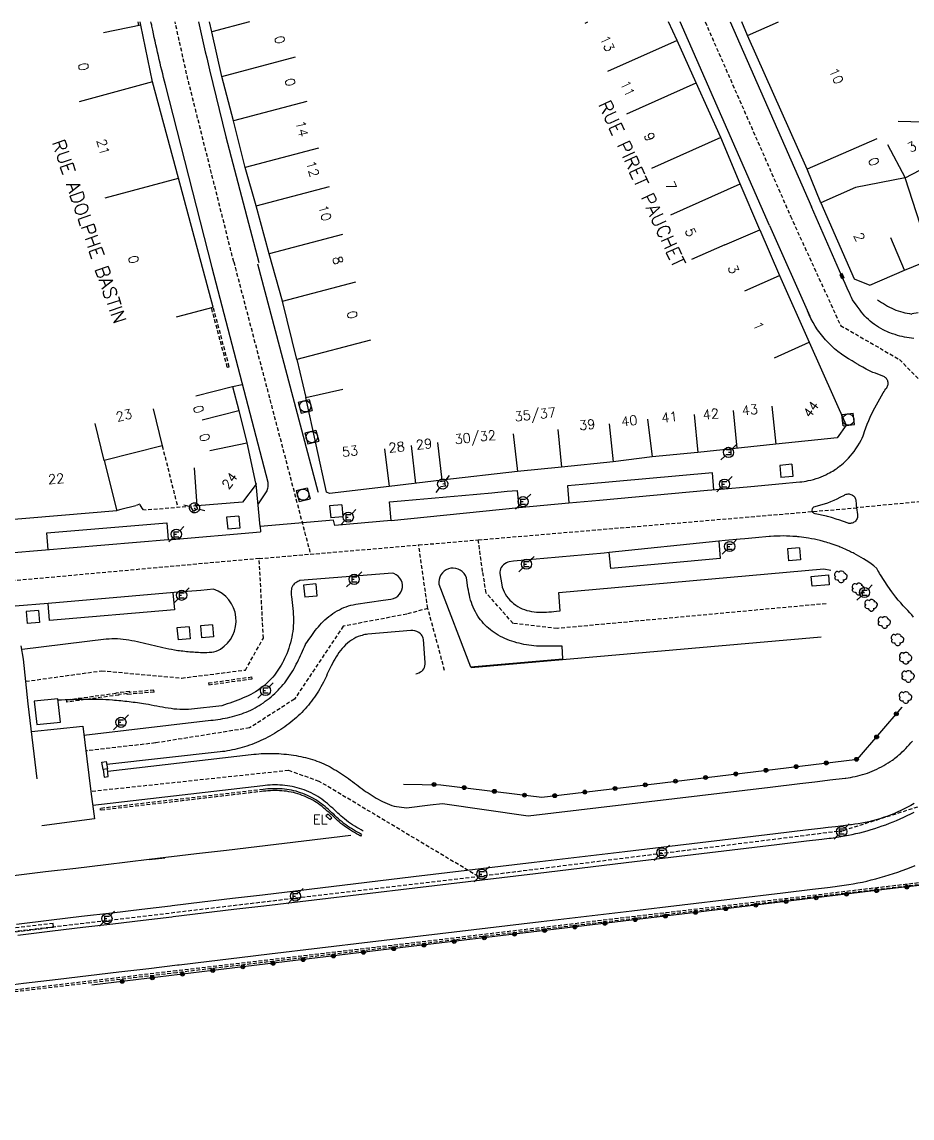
# Model space of a CAD drawing. Header units: millimetres. Extents: x 185000 to 186001, y 128000 to 129000.
# Drawn here: x 185142 to 185259.2, y 128855.8 to 129000 of the extents above; entities that cross this region are included whole.
import ezdxf
from ezdxf.enums import TextEntityAlignment as Align

# ---------------------------------------------------------------- set-up
doc = ezdxf.new("R2010")
doc.units = ezdxf.units.MM
doc.linetypes.add('DASHED', pattern=[0.75, 0.5, -0.25])
doc.layers.get('0').update_dxf_attribs({"linetype": 'CONTINUOUS'})
for name, color, linetype in [('W0001', 6, 'DASHED'), ('W0008', 7, 'CONTINUOUS'), ('W0100', 7, 'CONTINUOUS'), ('W0112', 1, 'DASHED'), ('W0300', 7, 'CONTINUOUS'), ('W0310', 3, 'CONTINUOUS'), ('W0322', 7, 'CONTINUOUS'), ('W0334', 7, 'CONTINUOUS'), ('W0400', 7, 'CONTINUOUS'), ('W0420', 7, 'CONTINUOUS'), ('W0471', 7, 'CONTINUOUS'), ('W0984', 7, 'CONTINUOUS'), ('W0989', 7, 'CONTINUOUS'), ('W0991', 7, 'CONTINUOUS'), ('W1102', 7, 'CONTINUOUS')]:
    doc.layers.add(name, color=color, linetype=linetype)
doc.styles.get("Standard").update_dxf_attribs({"font": 'romans.shx', "width": 0.85})

# ---------------------------------------------------------------- blocks, each defined once
blk = doc.blocks.new('t322o')
at = {"color": 0, "linetype": 'Continuous'}
for radius in [0.25, 0.15]:
    blk.add_circle((0, 0), radius, dxfattribs=at)
blk = doc.blocks.new('T300')
for p, q in [((-0.8, 0.51), (-0.86, 0.34)), ((-0.86, 0.34), (-0.86, 0.17)), ((-0.86, 0.17), (-0.74, 0.06)), ((-0.69, 0.63), (-0.8, 0.51)), ((-0.8, -0.06), (-0.74, 0.06)), ((-0.74, 0.06), (-0.69, 0.11)), ((-0.57, 0.69), (-0.69, 0.63)), ((-0.46, 0.69), (-0.57, 0.69)), ((-0.29, 0.63), (-0.46, 0.69)), ((-0.29, 0.63), (-0.17, 0.74)), ((-0.23, 0.57), (-0.29, 0.63)), ((-0.17, 0.74), (-0.06, 0.8)), ((-0.06, 0.8), (0.06, 0.8)), ((0.06, 0.8), (0.23, 0.74)), ((0.23, 0.74), (0.34, 0.63)), ((0.34, 0.63), (0.4, 0.51)), ((0.46, 0.46), (0.34, 0.46)), ((0.4, 0.51), (0.4, 0.46)), ((0.57, 0.4), (0.46, 0.46)), ((0.57, 0.4), (0.69, 0.29)), ((0.69, 0.29), (0.74, 0.17)), ((0.74, 0.06), (0.69, -0.17)), ((0.74, 0.17), (0.74, 0.06)), ((-0.8, -0.17), (-0.8, -0.06)), ((-0.8, -0.23), (-0.8, -0.17)), ((-0.74, -0.34), (-0.8, -0.23)), ((-0.69, -0.4), (-0.74, -0.34)), ((-0.51, -0.46), (-0.69, -0.4)), ((-0.4, -0.46), (-0.51, -0.46)), ((-0.4, -0.46), (-0.34, -0.46)), ((-0.34, -0.46), (-0.34, -0.4)), ((-0.34, -0.51), (-0.34, -0.46)), ((-0.29, -0.63), (-0.34, -0.51)), ((-0.17, -0.74), (-0.29, -0.63)), ((-0.06, -0.8), (-0.17, -0.74)), ((0.06, -0.8), (-0.06, -0.8)), ((0.17, -0.74), (0.06, -0.8)), ((0.23, -0.69), (0.17, -0.74)), ((0.29, -0.46), (0.23, -0.46)), ((0.29, -0.63), (0.23, -0.69)), ((0.46, -0.4), (0.29, -0.46)), ((0.34, -0.51), (0.29, -0.63)), ((0.34, -0.51), (0.34, -0.46)), ((0.57, -0.34), (0.46, -0.4)), ((0.63, -0.29), (0.57, -0.34)), ((0.69, -0.17), (0.63, -0.29))]:
    blk.add_line(p, q)
blk = doc.blocks.new('T471')
for p, q in [((-0.333334, 0.333334), (-0.333334, -0.333334)), ((-0.333334, 0.333334), (0.333334, 0.333334)), ((-0.333334, 0), (0, 0)), ((0.500001, 0.500001), (1.000002, 1.000002)), ((-0.500001, -0.500001), (-1.000002, -1.000002)), ((-0.333334, -0.333334), (0.333334, -0.333334))]:
    blk.add_line(p, q)
blk.add_ellipse((0, 0), major_axis=(0.471405, 0.471405), ratio=1, start_param=5.4977871438, end_param=11.780972451)
blk = doc.blocks.new('T420')
for p, q in [((0.75, 0.75), (-0.75, 0.75)), ((-0.75, 0.75), (-0.75, -0.75)), ((0.75, 0.75), (0.75, -0.75)), ((0.75, -0.75), (-0.75, -0.75))]:
    blk.add_line(p, q)
blk.add_ellipse((0, 0), major_axis=(-0.53, 0.53), ratio=1, start_param=3.926991, end_param=10.210176)
blk = doc.blocks.new('T400')
for p, q in [((-0.15, 0.3), (0.15, 0.3)), ((-0.15, -0.25), (-0.15, 0.3)), ((-0.15, 0.15), (0.15, 0.15)), ((-0.15, 0), (0.15, 0)), ((0.15, 0.3), (0.15, -0.25)), ((-0.15, -0.15), (0.15, -0.15)), ((-0.15, -0.25), (-0.15, -0.3)), ((-0.15, -0.3), (0.15, -0.3)), ((0.15, -0.3), (0.15, -0.25))]:
    blk.add_line(p, q)

msp = doc.modelspace()

# ---------------------------------------------------------------- linework, layer by layer
at = {"layer": 'W0001', "flags": 128}
for points in [[(185169.89, 128968.44), (185169.89, 128968.44), (185163.8, 128992.71), (185162.17, 129000)], [(185231.93, 129000), (185243.16, 128974.45)]]:
    msp.add_lwpolyline(points, dxfattribs=at)
at = {"layer": 'W0001'}
for points in [[(185243.16, 128974.45), (185249.75, 128960.07)], [(185169.89, 128968.44), (185179.99, 128929.99)], [(185249.75, 128960.07), (185257.52, 128955.58), (185274.48, 128938.21)], [(185202.04, 128887.6), (185250.15, 128893.64), (185261.63, 128897.29), (185269.39, 128906.16), (185272.69, 128915.82), (185274.48, 128938.21)], [(185274.48, 128938.21), (185251.85, 128936.08)], [(185173.24, 128929.41), (185194.23, 128931.19), (185202.08, 128931.86), (185251.85, 128936.08)], [(185195.43, 128922.85), (185194.23, 128931.19)], [(185247.84, 128923.46), (185212.45, 128920.2), (185206.65, 128920.88), (185203.13, 128924.87), (185203.13, 128924.87), (185202.64, 128927.68), (185202.08, 128931.86)], [(185173.24, 128929.41), (185048.36, 128918.07)], [(185142.53, 128913.25), (185152.5, 128914.64), (185163.04, 128913.68), (185171.42, 128914.74), (185173.8, 128918.93), (185173.24, 128929.41)], [(185197.65, 128914.68), (185195.43, 128922.85), (185192.67, 128922.09), (185184.31, 128920.5), (185177.88, 128910.9), (185171.98, 128907.12), (185159.58, 128905.14), (185150.44, 128904.1)], [(185000, 128863.56), (185152.71, 128881.74), (185202.04, 128887.6), (185181.14, 128900.09), (185177.11, 128901.51), (185151.1, 128898.75)]]:
    msp.add_lwpolyline(points, dxfattribs=at)
at = {"layer": 'W0008'}
for p, q in [((185243.35, 128941.8), (185241.76, 128941.66)), ((185241.76, 128941.66), (185241.89, 128940.07)), ((185243.35, 128941.8), (185243.49, 128940.2)), ((185243.49, 128940.2), (185241.89, 128940.07)), ((185207.42, 128936.14), (185214, 128936.73)), ((185184.1, 128936.49), (185182.51, 128936.36)), ((185182.51, 128936.36), (185182.65, 128934.76)), ((185184.1, 128936.49), (185184.24, 128934.9)), ((185190.59, 128934.39), (185207.42, 128936.14)), ((185170.55, 128934.98), (185168.96, 128934.85)), ((185168.96, 128934.85), (185169.1, 128933.25)), ((185170.55, 128934.98), (185170.69, 128933.39)), ((185183.03, 128934.44), (185173.36, 128933.62)), ((185184.24, 128934.9), (185182.65, 128934.76)), ((185183.19, 128933.75), (185183.03, 128934.44)), ((185170.69, 128933.39), (185169.1, 128933.25)), ((185173.36, 128933.62), (185173.42, 128932.92)), ((185233.71, 128931.69), (185219.32, 128930.18)), ((185219.51, 128928.09), (185219.32, 128930.18)), ((185244.36, 128930.83), (185242.77, 128930.7)), ((185242.77, 128930.7), (185242.91, 128929.1)), ((185244.36, 128930.83), (185244.5, 128929.24)), ((185244.5, 128929.24), (185242.91, 128929.1)), ((185245.89, 128927.06), (185248.17, 128927.27)), ((185246.01, 128925.79), (185245.89, 128927.06)), ((185248.17, 128927.27), (185248.27, 128925.93)), ((185180.68, 128926.06), (185179.09, 128925.92)), ((185179.09, 128925.92), (185179.23, 128924.33)), ((185180.68, 128926.06), (185180.82, 128924.46)), ((185248.27, 128925.93), (185246.01, 128925.79)), ((185180.82, 128924.46), (185179.23, 128924.33)), ((185144.18, 128922.58), (185142.59, 128922.45)), ((185142.59, 128922.45), (185142.73, 128920.85)), ((185144.18, 128922.58), (185144.32, 128920.99)), ((185144.32, 128920.99), (185142.73, 128920.85)), ((185164.02, 128920.42), (185162.42, 128920.29)), ((185162.42, 128920.29), (185162.56, 128918.69)), ((185164.02, 128920.42), (185164.15, 128918.83)), ((185167.11, 128920.69), (185165.51, 128920.55)), ((185165.51, 128920.55), (185165.65, 128918.96)), ((185167.11, 128920.69), (185167.24, 128919.09)), ((185164.15, 128918.83), (185162.56, 128918.69)), ((185167.24, 128919.09), (185165.65, 128918.96)), ((185247.22, 128919.06), (185213.17, 128916.06)), ((185213.17, 128916.06), (185201.14, 128915.01)), ((185152.54, 128902.63), (185153.11, 128902.71)), ((185152.71, 128901.64), (185152.54, 128902.63)), ((185153.11, 128902.71), (185153.28, 128901.75)), ((185153.28, 128901.75), (185152.71, 128901.64)), ((185152.71, 128901.64), (185152.83, 128900.65)), ((185152.83, 128900.65), (185153.39, 128900.72)), ((185153.39, 128900.72), (185153.28, 128901.75))]:
    msp.add_line(p, q, dxfattribs=at)
at = {"layer": 'W0008', "flags": 128}
for points in [[(185167.05, 128967.68), (185160.9, 128991.71, -0.009), (185159.13, 128999.42, 0.000049), (185159, 129000, -0.0017)], [(185165.25, 129000, 0.002913), (185166.71, 128993.71), (185168.84, 128984.89), (185173.19, 128968.35)]]:
    msp.add_lwpolyline(points, format="xyb", dxfattribs=at)
for points in [[(185240.4, 128973.22), (185228.63, 129000)], [(185235.23, 129000), (185245.92, 128975.67)]]:
    msp.add_lwpolyline(points, dxfattribs=at)
at = {"layer": 'W0008'}
for points in [[(185250.36, 128965.58), (185249.94, 128966.55), (185245.92, 128975.67)], [(185240.4, 128973.22), (185245.7, 128961.28)], [(185181.07, 128938.11), (185180.99, 128938.19), (185173.08, 128968.14)], [(185251.34, 128963.43), (185251.19, 128963.73), (185251.05, 128964.03), (185250.91, 128964.34), (185250.77, 128964.65), (185250.63, 128964.96), (185250.5, 128965.27), (185250.36, 128965.58)], [(185259.39, 128958.35), (185259.08, 128958.38), (185258.77, 128958.42), (185258.47, 128958.47), (185258.16, 128958.53), (185257.86, 128958.6), (185257.55, 128958.67), (185257.25, 128958.76), (185256.93, 128958.86), (185256.6, 128958.97), (185256.12, 128959.15), (185255.34, 128959.51), (185254.76, 128959.85), (185254.47, 128960.02), (185254.2, 128960.21), (185253.92, 128960.41), (185253.66, 128960.62), (185253.41, 128960.84), (185253.17, 128961.06), (185252.94, 128961.3), (185252.71, 128961.54), (185252.5, 128961.8), (185252.31, 128962.06), (185251.94, 128962.6), (185251.94, 128962.6), (185251.34, 128963.43), (185251.34, 128963.43), (185251.34, 128963.43), (185251.34, 128963.43)], [(185254.61, 128963.44), (185254.87, 128963.27), (185255.13, 128963.1), (185255.4, 128962.94), (185255.66, 128962.78), (185255.93, 128962.62), (185256.2, 128962.47), (185256.48, 128962.34), (185256.76, 128962.21), (185257.04, 128962.09), (185257.33, 128961.99), (185257.63, 128961.9), (185257.93, 128961.82), (185258.23, 128961.75), (185258.53, 128961.68), (185258.84, 128961.62), (185259.15, 128961.55)], [(185233.09, 128938.46), (185232.89, 128940.7), (185215.83, 128939.15), (185213.8, 128938.97), (185214, 128936.73)], [(185173.36, 128933.62), (185172.86, 128939.2)], [(185190.59, 128934.39), (185190.37, 128936.85), (185191.93, 128936.99), (185193.92, 128937.17), (185195.91, 128937.35), (185197.9, 128937.53), (185199.89, 128937.71), (185201.89, 128937.89), (185203.88, 128938.07), (185205.87, 128938.25), (185207.19, 128938.37), (185207.42, 128936.14)], [(185145.48, 128930.53), (185145.28, 128932.78), (185161.09, 128934.12), (185161.28, 128931.88), (185173.42, 128932.92)], [(185190.59, 128934.39), (185190.59, 128934.39), (185190.59, 128934.39), (185183.19, 128933.75)], [(185161.28, 128931.88), (185140.41, 128930.1), (185135.54, 128929.65), (185115.57, 128927.82)], [(185233.71, 128931.69), (185233.91, 128929.4), (185219.51, 128928.09)], [(185259.35, 128921.69), (185259.11, 128921.99), (185258.87, 128922.28), (185258.62, 128922.56), (185258.36, 128922.83), (185258.01, 128923.19), (185257.67, 128923.56), (185257.35, 128923.93), (185257.03, 128924.32), (185256.49, 128925.03), (185255.97, 128925.76), (185255.47, 128926.51), (185254.99, 128927.27), (185254.88, 128927.45), (185254.77, 128927.64), (185254.67, 128927.83), (185254.53, 128928.09), (185254.13, 128928.44), (185253.78, 128928.69), (185253.45, 128928.92), (185253.1, 128929.15), (185252.75, 128929.37), (185252.45, 128929.55), (185252.15, 128929.73), (185251.85, 128929.89), (185251.55, 128930.06), (185251.39, 128930.14), (185251.23, 128930.22), (185251.07, 128930.3), (185250.91, 128930.38), (185250.82, 128930.42), (185250.73, 128930.47), (185250.64, 128930.51), (185250.54, 128930.55), (185250.35, 128930.64), (185250.15, 128930.72), (185249.95, 128930.81), (185249.75, 128930.89), (185249.7, 128930.91), (185249.66, 128930.93), (185249.61, 128930.95), (185249.56, 128930.97), (185249.3, 128931.07), (185249.04, 128931.16), (185248.77, 128931.26), (185248.51, 128931.35), (185248.29, 128931.42), (185248.08, 128931.49), (185247.86, 128931.55), (185247.65, 128931.61), (185247.51, 128931.65), (185247.36, 128931.69), (185247.22, 128931.73), (185247.07, 128931.76), (185246.69, 128931.85), (185246.31, 128931.94), (185245.93, 128932.01), (185245.54, 128932.09), (185245.23, 128932.14), (185244.92, 128932.18), (185244.61, 128932.22), (185244.31, 128932.26), (185244.21, 128932.27), (185244.11, 128932.28), (185244.01, 128932.29), (185243.91, 128932.29), (185243.49, 128932.32), (185243.08, 128932.35), (185242.65, 128932.36), (185242.23, 128932.37), (185241.8, 128932.36), (185241.37, 128932.35), (185240.95, 128932.33), (185240.52, 128932.3), (185240.48, 128932.3), (185240.43, 128932.3), (185240.39, 128932.29), (185240.34, 128932.29), (185238.55, 128932.12), (185237.17, 128932), (185236.56, 128931.94), (185234.57, 128931.76), (185233.71, 128931.69)], [(185219.32, 128930.18), (185218.65, 128930.12), (185216.66, 128929.94), (185214.67, 128929.76), (185212.68, 128929.58), (185210.69, 128929.4), (185208.7, 128929.22), (185206.7, 128929.04), (185206.14, 128928.99), (185205.97, 128928.92), (185205.77, 128928.82), (185205.57, 128928.71), (185205.38, 128928.57), (185205.21, 128928.4), (185205.09, 128928.23), (185205, 128928.04), (185204.94, 128927.84), (185204.91, 128927.64), (185204.92, 128927.44), (185205.16, 128925.96), (185205.23, 128925.64), (185205.33, 128925.33), (185205.46, 128925.03), (185205.62, 128924.74), (185205.8, 128924.46), (185206.01, 128924.19), (185206.23, 128923.94), (185206.47, 128923.71), (185206.73, 128923.49), (185207, 128923.29), (185207.28, 128923.1), (185207.57, 128922.94), (185207.87, 128922.8), (185208.17, 128922.68), (185208.48, 128922.59), (185208.79, 128922.51), (185209.1, 128922.45), (185209.42, 128922.4), (185209.74, 128922.37), (185210.06, 128922.35), (185210.39, 128922.35), (185210.71, 128922.35), (185211.04, 128922.37), (185211.37, 128922.38), (185211.7, 128922.41), (185212.03, 128922.44), (185212.36, 128922.47), (185212.83, 128922.52), (185212.67, 128924.95), (185247.56, 128928.06), (185248.45, 128927.87)], [(185196.9, 128926.03), (185201.05, 128915.16), (185213.21, 128916.22), (185213.1, 128917.89), (185211.03, 128917.86), (185210.71, 128917.86), (185210.38, 128917.86), (185210.05, 128917.87), (185209.73, 128917.89), (185209.4, 128917.92), (185209.07, 128917.96), (185208.74, 128918), (185208.42, 128918.05), (185208.09, 128918.11), (185207.77, 128918.18), (185207.45, 128918.25), (185207.13, 128918.33), (185206.81, 128918.43), (185206.5, 128918.53), (185206.19, 128918.64), (185205.88, 128918.76), (185205.58, 128918.89), (185205.29, 128919.03), (185205, 128919.17), (185204.71, 128919.33), (185204.43, 128919.5), (185204.16, 128919.68), (185203.91, 128919.86), (185203.67, 128920.04), (185203.43, 128920.24), (185203.2, 128920.44), (185202.98, 128920.65), (185202.77, 128920.87), (185202.57, 128921.1), (185202.38, 128921.34), (185202.2, 128921.58), (185202.03, 128921.84), (185201.85, 128922.12), (185201.69, 128922.41), (185201.54, 128922.7), (185201.41, 128923), (185201.29, 128923.31), (185201.17, 128923.63), (185201.07, 128923.94), (185200.98, 128924.26), (185200.9, 128924.59), (185200.83, 128924.91), (185200.77, 128925.24), (185200.72, 128925.56), (185200.58, 128926.57), (185200.51, 128926.88), (185200.38, 128927.18), (185200.2, 128927.45), (185199.97, 128927.68), (185199.71, 128927.87), (185199.42, 128928.02), (185199.11, 128928.11), (185198.79, 128928.15), (185198.47, 128928.13), (185198.15, 128928.05), (185197.86, 128927.92), (185197.59, 128927.74), (185197.35, 128927.52), (185197.16, 128927.26), (185197.01, 128926.97), (185196.92, 128926.66), (185196.88, 128926.34), (185196.9, 128926.02)], [(185167.25, 128925.37), (185165.56, 128925.22), (185162.04, 128924.92), (185145.46, 128923.51), (185141.12, 128923.14), (185136.26, 128922.69), (185116.28, 128920.85), (185090.95, 128918.52), (185090.12, 128918.44)], [(185161.89, 128924.91), (185162.08, 128922.67), (185145.66, 128921.27), (185145.46, 128923.51)], [(185193.84, 128914.23), (185194.05, 128914.3), (185194.26, 128914.39), (185194.45, 128914.48), (185194.63, 128914.6), (185194.79, 128914.74), (185194.91, 128914.9), (185195, 128915.09), (185195.06, 128915.29), (185195.1, 128915.5), (185195.1, 128915.71), (185194.85, 128918.74), (185194.82, 128918.91), (185194.76, 128919.07), (185194.69, 128919.23), (185194.59, 128919.37), (185194.47, 128919.51), (185194.25, 128919.68), (185194.01, 128919.81), (185193.74, 128919.9), (185193.47, 128919.94), (185193.2, 128919.94), (185187.55, 128919.44), (185187.35, 128919.42), (185187.16, 128919.39), (185186.97, 128919.35), (185186.78, 128919.3), (185186.59, 128919.25), (185186.27, 128919.14), (185185.97, 128919), (185185.68, 128918.85), (185185.39, 128918.67), (185185.12, 128918.48), (185184.86, 128918.26), (185184.61, 128918.04), (185184.38, 128917.8), (185184.15, 128917.55), (185183.94, 128917.29), (185183.74, 128917.03), (185183.56, 128916.75), (185183.38, 128916.47), (185183.21, 128916.18), (185183.04, 128915.89), (185182.89, 128915.6), (185182.73, 128915.3), (185182.6, 128915.03), (185182.47, 128914.76), (185182.33, 128914.49), (185182.21, 128914.22), (185182.08, 128913.95), (185181.95, 128913.68), (185181.83, 128913.4), (185181.7, 128913.13), (185181.7, 128913.12), (185181.53, 128912.83), (185181.37, 128912.54), (185181.21, 128912.26), (185181.04, 128911.97), (185180.86, 128911.69), (185180.69, 128911.41), (185180.5, 128911.15), (185180.32, 128910.89), (185180.12, 128910.63), (185179.92, 128910.38), (185179.72, 128910.13), (185179.51, 128909.88), (185179.29, 128909.64), (185179.07, 128909.4), (185178.85, 128909.17), (185178.62, 128908.95), (185178.38, 128908.72), (185178.14, 128908.5), (185177.9, 128908.29), (185177.65, 128908.08), (185177.4, 128907.88), (185177.15, 128907.68), (185176.88, 128907.48), (185176.62, 128907.28), (185176.35, 128907.09), (185176.07, 128906.91), (185175.8, 128906.73), (185175.52, 128906.55), (185175.24, 128906.38), (185174.95, 128906.22), (185174.66, 128906.05), (185174.37, 128905.9), (185174.08, 128905.75), (185173.78, 128905.6), (185173.48, 128905.47), (185173.18, 128905.33), (185172.88, 128905.2), (185172.57, 128905.08), (185172.26, 128904.96), (185171.95, 128904.85), (185171.63, 128904.74), (185171.32, 128904.64), (185171, 128904.54), (185170.68, 128904.45), (185170.36, 128904.37), (185170.04, 128904.29), (185169.72, 128904.22), (185169.39, 128904.16), (185169.07, 128904.1), (185168.74, 128904.04), (185168.41, 128904), (185168.09, 128903.96), (185153.18, 128902.3)], [(185208.65, 128895.54), (185240.48, 128899.34), (185244.38, 128899.8), (185246.37, 128900.04), (185247.36, 128900.16), (185248.36, 128900.28), (185250.34, 128900.51), (185250.44, 128900.52), (185250.75, 128900.56), (185251.07, 128900.61), (185251.37, 128900.67), (185251.68, 128900.73), (185252.01, 128900.81), (185252.33, 128900.89), (185252.65, 128900.98), (185252.97, 128901.08), (185253.29, 128901.19), (185253.61, 128901.31), (185253.92, 128901.43), (185254.23, 128901.56), (185254.54, 128901.7), (185254.84, 128901.85), (185255.14, 128902.01), (185255.44, 128902.17), (185255.73, 128902.34), (185256.01, 128902.52), (185256.29, 128902.71), (185256.57, 128902.9), (185256.74, 128903.02), (185256.91, 128903.15), (185257.07, 128903.27), (185257.23, 128903.4), (185257.33, 128903.48), (185257.43, 128903.56), (185257.53, 128903.65), (185257.62, 128903.73), (185257.86, 128903.96), (185258.1, 128904.18), (185258.34, 128904.42), (185258.57, 128904.66), (185258.79, 128904.9), (185259, 128905.15), (185259.21, 128905.4)], [(185153.31, 128901.44), (185172.19, 128903.63), (185172.52, 128903.66), (185172.85, 128903.69), (185173.18, 128903.72), (185173.51, 128903.74), (185173.84, 128903.75), (185174.17, 128903.76), (185174.5, 128903.77), (185174.83, 128903.77), (185175.16, 128903.76), (185175.49, 128903.75), (185175.82, 128903.74), (185176.15, 128903.71), (185176.48, 128903.69), (185176.82, 128903.66), (185177.15, 128903.62), (185177.46, 128903.58), (185177.78, 128903.53), (185178.09, 128903.48), (185178.41, 128903.42), (185178.72, 128903.36), (185179.03, 128903.29), (185179.34, 128903.22), (185179.65, 128903.14), (185179.95, 128903.05), (185180.25, 128902.96), (185180.55, 128902.86), (185180.85, 128902.75), (185181.15, 128902.64), (185181.44, 128902.52), (185181.73, 128902.4), (185182.02, 128902.26), (185182.3, 128902.12), (185182.58, 128901.98), (185182.86, 128901.83), (185183.13, 128901.67), (185183.41, 128901.51), (185183.68, 128901.34), (185183.95, 128901.17), (185184.21, 128900.99), (185184.48, 128900.81), (185184.74, 128900.63), (185185, 128900.45), (185185.26, 128900.26), (185185.52, 128900.07), (185185.78, 128899.87), (185186.04, 128899.68), (185186.29, 128899.49), (185186.55, 128899.29), (185186.8, 128899.09), (185187.06, 128898.89), (185187.05, 128898.9), (185187.31, 128898.73), (185187.57, 128898.56), (185187.84, 128898.39), (185188.1, 128898.22), (185188.37, 128898.06), (185188.64, 128897.9), (185188.91, 128897.74), (185189.19, 128897.59), (185189.48, 128897.44), (185189.78, 128897.29), (185190.08, 128897.16), (185190.38, 128897.04), (185190.69, 128896.93), (185191.01, 128896.84), (185191.33, 128896.77), (185191.65, 128896.73), (185192.65, 128896.62), (185195.74, 128896.99), (185197.38, 128897.18), (185208.65, 128895.54)], [(185186.94, 128893.54), (185186.66, 128893.7), (185186.37, 128893.87), (185186.09, 128894.03), (185185.81, 128894.2), (185185.53, 128894.38), (185185.26, 128894.55), (185184.99, 128894.74), (185184.72, 128894.93), (185184.47, 128895.14), (185184.25, 128895.32), (185184.03, 128895.52), (185183.82, 128895.72), (185183.6, 128895.92), (185183.39, 128896.13), (185183.16, 128896.34), (185182.93, 128896.55), (185182.69, 128896.75), (185182.46, 128896.96), (185182.22, 128897.16), (185181.97, 128897.36), (185181.73, 128897.55), (185181.47, 128897.74), (185181.22, 128897.91), (185180.94, 128898.09), (185180.66, 128898.26), (185180.37, 128898.42), (185180.08, 128898.57), (185179.78, 128898.71), (185179.48, 128898.84), (185179.18, 128898.96), (185178.87, 128899.07), (185178.55, 128899.17), (185178.24, 128899.26), (185177.92, 128899.34), (185177.6, 128899.41), (185177.27, 128899.47), (185176.95, 128899.52), (185176.63, 128899.56), (185176.3, 128899.59), (185175.98, 128899.61), (185175.65, 128899.62), (185175.33, 128899.62), (185175, 128899.62), (185174.68, 128899.61), (185174.35, 128899.59), (185174.03, 128899.56), (185173.71, 128899.52), (185151.33, 128896.91)], [(185259.44, 128897.18), (185259.01, 128896.93), (185258.57, 128896.69), (185258.12, 128896.46), (185257.68, 128896.24), (185257.22, 128896.04), (185256.76, 128895.84), (185256.3, 128895.65), (185255.84, 128895.48), (185255.37, 128895.32), (185254.9, 128895.17), (185254.43, 128895.03), (185253.95, 128894.9), (185253.47, 128894.78), (185252.99, 128894.68), (185252.54, 128894.59), (185252.08, 128894.51), (185251.63, 128894.44), (185251.17, 128894.38), (185251.07, 128894.37), (185249.09, 128894.13), (185248.1, 128894.01), (185247.1, 128893.89), (185245.12, 128893.66), (185241.21, 128893.19), (185221.35, 128890.82), (185209.44, 128889.4), (185193.55, 128887.51), (185173.69, 128885.14), (185169.72, 128884.67), (185165.75, 128884.19), (185161.78, 128883.72), (185161.57, 128883.69), (185157.8, 128883.24), (185153.83, 128882.77), (185149.86, 128882.3), (185145.89, 128881.82), (185141.3, 128881.28)], [(185141.47, 128879.87), (185146.06, 128880.41), (185150.03, 128880.89), (185154, 128881.36), (185157.97, 128881.83), (185161.74, 128882.28), (185161.94, 128882.31), (185165.92, 128882.78), (185169.89, 128883.26), (185173.86, 128883.73), (185193.72, 128886.1), (185209.61, 128887.99), (185221.52, 128889.41), (185241.38, 128891.78), (185245.29, 128892.25), (185247.27, 128892.48), (185248.26, 128892.6), (185248.52, 128892.63), (185248.77, 128892.66), (185249.02, 128892.7), (185249.28, 128892.74), (185249.78, 128892.82), (185250.28, 128892.91), (185250.79, 128893), (185251.29, 128893.11), (185251.78, 128893.22), (185252.28, 128893.34), (185252.78, 128893.46), (185253.27, 128893.6), (185253.76, 128893.74), (185254.25, 128893.89), (185254.74, 128894.05), (185255.22, 128894.22), (185255.7, 128894.39), (185256.18, 128894.57), (185256.66, 128894.76), (185257.13, 128894.96), (185257.6, 128895.16), (185258.07, 128895.37), (185258.53, 128895.59), (185258.99, 128895.82), (185259.45, 128896.05)], [(185185.29, 128892.96), (185172.94, 128891.48), (185168.96, 128891.01), (185164.99, 128890.54), (185158.78, 128889.8), (185160.82, 128890.04)], [(185158.78, 128889.8), (185153.08, 128889.12), (185149.1, 128888.64), (185145.13, 128888.17), (185140.54, 128887.62), (185137.23, 128887.24), (185120.09, 128885.19), (185115.92, 128884.7), (185111.45, 128884.16)], [(185138.88, 128873.12), (185142.22, 128873.52), (185146.81, 128874.07), (185150.79, 128874.54), (185154.76, 128875.02), (185158.73, 128875.49), (185162.5, 128875.94), (185162.7, 128875.96), (185166.67, 128876.44), (185170.65, 128876.91), (185174.62, 128877.38), (185194.48, 128879.75), (185210.36, 128881.65), (185222.28, 128883.07), (185242.14, 128885.44), (185246.04, 128885.9), (185248.03, 128886.14), (185249.02, 128886.26), (185249.32, 128886.29), (185249.62, 128886.33), (185249.92, 128886.37), (185250.23, 128886.42), (185250.83, 128886.52), (185251.42, 128886.62), (185252.02, 128886.73), (185252.62, 128886.85), (185253.21, 128886.98), (185253.8, 128887.12), (185254.39, 128887.27), (185254.98, 128887.43), (185255.57, 128887.6), (185256.15, 128887.78), (185256.73, 128887.96), (185257.31, 128888.15), (185257.88, 128888.36), (185258.46, 128888.57), (185259.03, 128888.79), (185259.59, 128889.02)]]:
    msp.add_lwpolyline(points, dxfattribs=at)
for points in [[(185166.99, 128967.68), (185174.36, 128939.46, -0.120194), (185174.27, 128938.32), (185173.1, 128936.6, -0.240104)], [(185214, 128936.73), (185216.03, 128936.91), (185218.02, 128937.1), (185232.23, 128938.38), (185233.96, 128938.54), (185237.94, 128938.9), (185242.11, 128939.27), (185243.92, 128939.44), (185244.39, 128939.48), (185244.67, 128939.51), (185244.95, 128939.55), (185245.22, 128939.59), (185245.5, 128939.65), (185245.85, 128939.72), (185246.19, 128939.82), (185246.54, 128939.92), (185246.88, 128940.03), (185247.19, 128940.15), (185247.49, 128940.28), (185247.8, 128940.42), (185248.09, 128940.57), (185248.31, 128940.68), (185248.52, 128940.8), (185248.73, 128940.92), (185248.93, 128941.05), (185248.96, 128941.07), (185248.99, 128941.09), (185249.02, 128941.11), (185249.05, 128941.13), (185249.18, 128941.22), (185249.31, 128941.31), (185249.44, 128941.41), (185249.57, 128941.5), (185249.6, 128941.53), (185249.63, 128941.55), (185249.67, 128941.58), (185249.7, 128941.6), (185249.91, 128941.79), (185250.13, 128941.97), (185250.34, 128942.16), (185250.54, 128942.36), (185250.8, 128942.63), (185251.05, 128942.9), (185251.29, 128943.19), (185251.52, 128943.49), (185251.77, 128943.84), (185252.01, 128944.21), (185252.24, 128944.58), (185252.45, 128944.97), (185252.58, 128945.25), (185252.71, 128945.53), (185252.82, 128945.82), (185252.92, 128946.12), (185253.08, 128946.6), (185253.26, 128947.08), (185253.45, 128947.55), (185253.65, 128948.01), (185254.05, 128948.83), (185254.46, 128949.63), (185254.9, 128950.42), (185255.36, 128951.19), (185255.48, 128951.37), (185255.59, 128951.54), (185255.71, 128951.71), (185255.83, 128951.88), (185255.83, 128951.88), (185255.89, 128951.98), (185255.94, 128952.09), (185255.98, 128952.2), (185256, 128952.31), (185256.01, 128952.37), (185256.01, 128952.43), (185256.01, 128952.49), (185256.01, 128952.54), (185256, 128952.6), (185255.99, 128952.66), (185255.98, 128952.72), (185255.96, 128952.77), (185255.92, 128952.88), (185255.86, 128952.98), (185255.8, 128953.08), (185255.72, 128953.17), (185255.63, 128953.24), (185255.54, 128953.31), (185255.44, 128953.37), (185255.33, 128953.41), (185255, 128953.52), (185254.67, 128953.64), (185254.34, 128953.77), (185254.02, 128953.9), (185253.56, 128954.1), (185253.12, 128954.33), (185252.67, 128954.57), (185252.24, 128954.8), (185252.19, 128954.83), (185252.14, 128954.86), (185252.1, 128954.88), (185252.05, 128954.91), (185251.67, 128955.15), (185251.3, 128955.4, -0.173352), (185245.38, 128962), (185245.38, 128962)], [(185150.17, 128906.18), (185166.87, 128908.12), (185167.19, 128908.16), (185167.51, 128908.2), (185167.82, 128908.24), (185168.14, 128908.29), (185168.46, 128908.35), (185168.77, 128908.41), (185169.09, 128908.47), (185169.4, 128908.54), (185169.71, 128908.62), (185170.02, 128908.7), (185170.33, 128908.78), (185170.64, 128908.88), (185170.94, 128908.98), (185171.24, 128909.09), (185171.54, 128909.21), (185171.84, 128909.33), (185172.13, 128909.47), (185172.41, 128909.61), (185172.7, 128909.76), (185172.98, 128909.92), (185173.25, 128910.08), (185173.52, 128910.25), (185173.79, 128910.43), (185174.05, 128910.62), (185174.31, 128910.81), (185174.57, 128911.01), (185174.81, 128911.22), (185175.06, 128911.43), (185175.3, 128911.64), (185175.53, 128911.87), (185175.75, 128912.1), (185175.98, 128912.33), (185176.19, 128912.57), (185176.4, 128912.82), (185176.6, 128913.06), (185176.79, 128913.32), (185176.98, 128913.58), (185177.16, 128913.84), (185177.34, 128914.1), (185177.51, 128914.37), (185177.67, 128914.65), (185177.83, 128914.92), (185177.98, 128915.2), (185178.13, 128915.49), (185178.27, 128915.77), (185178.41, 128916.06), (185178.55, 128916.34), (185178.69, 128916.63), (185178.82, 128916.92), (185178.95, 128917.22), (185179.08, 128917.51), (185179.21, 128917.8), (185179.34, 128918.1), (185179.35, 128918.12), (185179.53, 128918.38), (185179.71, 128918.64), (185179.89, 128918.91), (185180.07, 128919.16), (185180.25, 128919.42), (185180.44, 128919.68), (185180.63, 128919.93), (185180.83, 128920.18), (185181.03, 128920.42), (185181.23, 128920.66), (185181.45, 128920.89), (185181.67, 128921.12), (185181.9, 128921.34), (185182.15, 128921.56), (185182.4, 128921.77), (185182.66, 128921.97), (185182.93, 128922.16), (185183.21, 128922.34), (185183.5, 128922.51), (185183.79, 128922.67), (185184.08, 128922.82), (185184.38, 128922.95), (185184.69, 128923.07), (185185, 128923.17), (185185.32, 128923.26), (185185.63, 128923.33), (185185.95, 128923.39), (185189.55, 128923.92), (185190.58, 128924.07), (185190.9, 128924.14), (185191.21, 128924.27), (185191.48, 128924.46), (185191.71, 128924.7), (185191.89, 128924.97), (185192.02, 128925.28), (185192.09, 128925.6), (185192.09, 128925.93), (185192.04, 128926.26), (185191.92, 128926.56), (185191.74, 128926.84), (185191.52, 128927.09), (185191.25, 128927.28), (185190.95, 128927.42), (185190.79, 128927.46), (185178.59, 128926.5, 0.0291), (185178.07, 128926.22, 0.1041), (185177.66, 128925.85, 0.1268), (185177.46, 128925.16, 0.0463), (185177.48, 128924.4), (185177.7, 128922.45, -0.0691), (185177.6, 128919.45, -0.0631), (185176.72, 128916.53, -0.0552), (185175.43, 128914.31, -0.0667), (185173.69, 128912.51, -0.0656), (185171.14, 128911.06, -0.0206), (185168.31, 128910.04), (185164.32, 128909.58, -0.0433), (185162.79, 128909.54, -0.0227), (185161.26, 128909.71, -0.0095), (185159.78, 128909.97, -0.0032), (185158.31, 128910.26, 0.0042), (185156.12, 128910.55, 0.0128), (185153.93, 128910.77, 0.0199), (185150.5, 128910.87, 0.007141), (185146.78, 128910.77, 0.007141)], [(185142.07, 128917.49), (185153.11, 128918.82, -0.0708), (185156.1, 128918.71, -0.0176), (185159.07, 128918.06, 0.0029), (185160.58, 128917.71, 0.001), (185162.09, 128917.38, 0.0061), (185163.89, 128917.17, 0.0175), (185165.73, 128917.05, 0.0414), (185166.99, 128917.1, 0.1052), (185168.14, 128917.49, 0.631783), (185167.25, 128925.37, 0.631783)]]:
    msp.add_lwpolyline(points, format="xyb", dxfattribs=at)
msp.add_lwpolyline([(185246.4, 128936.26), (185248.06, 128936.74), (185248.48, 128936.9), (185248.9, 128937.07), (185249.3, 128937.26), (185249.71, 128937.46), (185250.26, 128937.76), (185250.37, 128937.82), (185250.49, 128937.87), (185250.61, 128937.89), (185250.74, 128937.91), (185250.87, 128937.9), (185250.99, 128937.88), (185251.11, 128937.84), (185251.23, 128937.79), (185251.34, 128937.72), (185251.44, 128937.65), (185251.53, 128937.56), (185251.61, 128937.46), (185251.67, 128937.35), (185251.72, 128937.23), (185251.75, 128937.11), (185251.77, 128936.98), (185251.79, 128936.64), (185251.81, 128936.5), (185251.82, 128936.36), (185251.84, 128936.22), (185251.85, 128936.08), (185251.98, 128935.18), (185251.99, 128935.05), (185251.99, 128934.92), (185251.96, 128934.79), (185251.92, 128934.67), (185251.87, 128934.55), (185251.8, 128934.44), (185251.72, 128934.34), (185251.62, 128934.25), (185251.51, 128934.17), (185251.39, 128934.12), (185251.27, 128934.07), (185251.15, 128934.04), (185251.05, 128934.03), (185250.96, 128934.02), (185250.86, 128934.02), (185250.77, 128934.04), (185249.54, 128934.48), (185249.29, 128934.56), (185249.05, 128934.64), (185248.8, 128934.72), (185248.54, 128934.79), (185248.38, 128934.83), (185248.21, 128934.88), (185248.05, 128934.92), (185247.88, 128934.96), (185246.42, 128935.28), (185246.26, 128935.34), (185246.13, 128935.45), (185246.04, 128935.6), (185246.01, 128935.76), (185246.04, 128935.93), (185246.12, 128936.08), (185246.24, 128936.2), (185246.4, 128936.26)], close=True, dxfattribs=at)
at = {"layer": 'W0008', "flags": 128}
msp.add_lwpolyline([(185146.76, 128910.95), (185143.64, 128910.62), (185143.98, 128907.55), (185147.1, 128907.88)], close=True, dxfattribs=at)
at = {"layer": 'W0100'}
for p, q in [((185178.2, 128955.58), (185179.36, 128950.59)), ((185182.33, 128895.78), (185182.03, 128895.54)), ((185182.03, 128895.54), (185182.52, 128895.07)), ((185182.82, 128895.31), (185182.33, 128895.78)), ((185182.52, 128895.07), (185182.82, 128895.31))]:
    msp.add_line(p, q, dxfattribs=at)
at = {"layer": 'W0100', "flags": 128}
for points in [[(185162.36, 128961.22), (185167.2, 128962.48), (185162.64, 128979.43), (185159.22, 128992.1), (185157.66, 128999.58), (185152.77, 128998.56)], [(185178.2, 128955.58), (185176.29, 128963.25), (185174.56, 128969.48), (185172.84, 128975.79), (185171.38, 128980.84), (185169.87, 128986.99), (185168.33, 128992.83), (185166.99, 128998.68), (185166.71, 129000)], [(185239.13, 128972.65), (185239.13, 128972.65), (185239.13, 128972.65), (185236.55, 128978.69), (185233.99, 128984.78), (185230.76, 128991.97), (185228.24, 128997.54), (185227.1, 129000)], [(185247.14, 128976.21), (185247.14, 128976.21), (185247.14, 128976.21), (185245.34, 128980.63), (185237.5, 128998.23), (185236.74, 129000)], [(185144.01, 128900.42), (185142.84, 128910.31), (185142.22, 128916.18), (185141.94, 128917.91)], [(185143.27, 128906.66), (185150.03, 128907.37), (185151.1, 128898.75), (185151.55, 128895.18), (185144.64, 128894.24)]]:
    msp.add_lwpolyline(points, dxfattribs=at)
at = {"layer": 'W0100'}
for points in [[(185255.91, 128983.88), (185258.25, 128979.47), (185262.2, 128981.56), (185262.35, 128986.77), (185257.35, 128986.92)], [(185234.54, 128970.66), (185239.13, 128972.65), (185241.73, 128966.65), (185245.63, 128957.86), (185250.5, 128946.94), (185249.3, 128945.28), (185241.22, 128944.45), (185230.96, 128943.36), (185224.96, 128942.77), (185219.81, 128942.14), (185213.04, 128941.42), (185207.23, 128940.85), (185197.27, 128939.72), (185190.34, 128938.87), (185182.48, 128937.94), (185182.12, 128938.14), (185179.36, 128950.59), (185184.24, 128951.67)], [(185164.91, 128950.8), (185169.75, 128952.03), (185170.56, 128948.86), (185171.63, 128944.62), (185172.74, 128939.3), (185172.86, 128939.2), (185171.06, 128936.8), (185165.1, 128936.34), (185164.72, 128941.32)], [(185159.28, 128949.08), (185160.49, 128944.23), (185152.85, 128942.32), (185154.51, 128935.7), (185139.43, 128934.43), (185129.55, 128933.64), (185120.63, 128932.87), (185113.14, 128932.3), (185106.59, 128931.82), (185104.19, 128933.68), (185103.58, 128937.01), (185103.14, 128939.16), (185102.61, 128943.75)]]:
    msp.add_lwpolyline(points, dxfattribs=at)
msp.add_lwpolyline([(185251.71, 128978.23), (185247.14, 128976.21), (185251.54, 128966.2), (185253.61, 128965.36), (185258.16, 128967.35), (185261.7, 128968.77), (185258.25, 128979.47)], close=True, dxfattribs=at)
at = {"layer": 'W0112'}
for p, q in [((185157.42, 128999.53), (185157.32, 129000)), ((185157.66, 128999.58), (185157.57, 129000)), ((185169.05, 128954.57), (185166.96, 128962.42)), ((185167.2, 128962.48), (185167.2, 128962.48)), ((185169.29, 128954.63), (185167.2, 128962.48)), ((185169.05, 128954.57), (185169.29, 128954.63)), ((185160.49, 128944.23), (185162.52, 128936.12)), ((185166.58, 128913.04), (185172.29, 128913.84)), ((185172.32, 128913.59), (185172.29, 128913.84)), ((185166.58, 128913.04), (185166.61, 128912.79)), ((185166.61, 128912.79), (185172.32, 128913.59)), ((185154.39, 128911.65), (185147.92, 128910.77)), ((185147.95, 128910.52), (185147.92, 128910.77)), ((185154.78, 128911.45), (185147.95, 128910.52)), ((185156.2, 128911.93), (185154.36, 128911.71)), ((185154.36, 128911.71), (185154.39, 128911.65)), ((185155.88, 128911.64), (185154.75, 128911.5)), ((185154.75, 128911.5), (185154.78, 128911.45)), ((185159.41, 128911.84), (185155.85, 128911.53)), ((185155.85, 128911.53), (185155.88, 128911.64)), ((185159.38, 128912.09), (185156.17, 128911.8)), ((185156.17, 128911.8), (185156.2, 128911.93)), ((185159.41, 128911.84), (185159.38, 128912.09)), ((185152.38, 128896.28), (185152.35, 128896.53)), ((185186.7, 128893.1), (185186.57, 128892.89)), ((185260.02, 128886.49), (185188.56, 128878)), ((185188.56, 128878), (185162.39, 128874.92)), ((185162.39, 128874.92), (185133.98, 128871.56))]:
    msp.add_line(p, q, dxfattribs=at)
for points in [[(185155.03, 128935.85), (185154.51, 128935.7)], [(185165.1, 128936.34), (185158.35, 128935.77), (185158.02, 128935.82), (185157.83, 128936.05), (185157.52, 128936.55), (185157.02, 128936.35)], [(185186.7, 128893.1), (185186.43, 128893.26), (185186.17, 128893.41), (185185.9, 128893.56), (185185.64, 128893.72), (185185.38, 128893.88), (185185.13, 128894.04), (185184.88, 128894.21), (185184.63, 128894.38), (185184.39, 128894.56), (185184.15, 128894.75), (185183.92, 128894.94), (185183.7, 128895.14), (185183.48, 128895.35), (185183.26, 128895.56), (185183.05, 128895.77), (185182.82, 128895.97), (185182.59, 128896.17), (185182.37, 128896.38), (185182.14, 128896.58), (185181.91, 128896.77), (185181.67, 128896.96), (185181.43, 128897.15), (185181.19, 128897.33), (185180.94, 128897.5), (185180.68, 128897.67), (185180.41, 128897.83), (185180.14, 128897.98), (185179.86, 128898.12), (185179.58, 128898.25), (185179.29, 128898.37), (185179, 128898.49), (185178.7, 128898.59), (185178.4, 128898.69), (185178.1, 128898.78), (185177.8, 128898.85), (185177.5, 128898.92), (185177.19, 128898.98), (185176.88, 128899.02), (185176.57, 128899.06), (185176.26, 128899.09), (185175.95, 128899.11), (185175.63, 128899.12), (185175.32, 128899.12), (185175.01, 128899.12), (185174.7, 128899.11), (185174.39, 128899.09), (185174.08, 128899.06), (185173.77, 128899.03), (185152.35, 128896.53)], [(185186.57, 128892.89), (185186.31, 128893.04), (185186.04, 128893.19), (185185.78, 128893.35), (185185.51, 128893.5), (185185.25, 128893.66), (185184.99, 128893.83), (185184.74, 128894), (185184.48, 128894.18), (185184.24, 128894.36), (185183.99, 128894.56), (185183.76, 128894.75), (185183.53, 128894.96), (185183.31, 128895.17), (185183.09, 128895.38), (185182.87, 128895.58), (185182.65, 128895.79), (185182.43, 128895.99), (185182.2, 128896.19), (185181.98, 128896.39), (185181.75, 128896.58), (185181.52, 128896.77), (185181.28, 128896.95), (185181.04, 128897.12), (185180.8, 128897.29), (185180.55, 128897.45), (185180.29, 128897.61), (185180.02, 128897.76), (185179.75, 128897.89), (185179.47, 128898.02), (185179.19, 128898.14), (185178.91, 128898.25), (185178.62, 128898.36), (185178.33, 128898.45), (185178.04, 128898.53), (185177.74, 128898.61), (185177.45, 128898.68), (185177.15, 128898.73), (185176.84, 128898.78), (185176.54, 128898.81), (185176.24, 128898.84), (185175.93, 128898.86), (185175.63, 128898.87), (185175.32, 128898.87), (185175.02, 128898.87), (185174.71, 128898.86), (185174.4, 128898.84), (185174.1, 128898.81), (185173.79, 128898.78), (185152.38, 128896.28)], [(185259.99, 128886.73), (185188.53, 128878.25), (185162.36, 128875.16), (185133.96, 128871.8), (185101.58, 128867.88), (185068.59, 128863.96), (185032.59, 128859.68), (185000, 128855.79)], [(185000, 128863.46), (185133.01, 128879.31), (185146.18, 128880.91), (185146.13, 128881.4)], [(185146.13, 128881.4), (185000, 128863.97)]]:
    msp.add_lwpolyline(points, dxfattribs=at)
at = {"layer": 'W0310'}
msp.add_line((185259.95, 128961.72), (185259.14, 128961.6), dxfattribs=at)
at = {"layer": 'W0322'}
for points in [[(185192.25, 128899.74), (185197.16, 128899.65), (185210.44, 128898), (185226.32, 128899.91), (185252, 128903.01), (185257.84, 128909.84), (185257.84, 128909.84)], [(185265.65, 128886.65), (185260.16, 128886.39), (185256.98, 128886.02), (185241.79, 128884.19), (185229.97, 128882.77), (185193.24, 128878.35), (185167.13, 128875.21), (185151.24, 128873.3)]]:
    msp.add_lwpolyline(points, dxfattribs=at)
at = {"layer": 'W0334'}
for points in [[(185169.75, 128952.03), (185171, 128952.32)], [(185157.02, 128936.35), (185155.03, 128935.85)]]:
    msp.add_lwpolyline(points, dxfattribs=at)
at = {"layer": 'W1102'}
for p, q in [((185171.96, 129000), (185166.99, 128998.68)), ((185216.16, 128999.85), (185216.5, 129000)), ((185237.5, 128998.23), (185241.58, 129000)), ((185228.24, 128997.54), (185219.1, 128993.48)), ((185168.33, 128992.83), (185178, 128995.39)), ((185159.22, 128992.1), (185149.57, 128989.5)), ((185221.62, 128987.91), (185230.76, 128991.97)), ((185179.53, 128989.55), (185169.87, 128986.99)), ((185233.99, 128984.78), (185224.85, 128980.72)), ((185254.51, 128984.6), (185245.34, 128980.63)), ((185181.05, 128983.4), (185171.38, 128980.84)), ((185152.98, 128976.84), (185162.64, 128979.43)), ((185227.41, 128974.63), (185236.55, 128978.69)), ((185172.84, 128975.79), (185182.5, 128978.36)), ((185184.22, 128972.04), (185174.56, 128969.48)), ((185258.16, 128967.35), (185256.35, 128971.6)), ((185234.54, 128970.66), (185230.13, 128968.74)), ((185176.29, 128963.25), (185185.95, 128965.81)), ((185237.16, 128964.63), (185241.73, 128966.65)), ((185187.87, 128958.14), (185178.2, 128955.58)), ((185241.07, 128955.82), (185245.63, 128957.86)), ((185165.72, 128947.64), (185170.56, 128948.86)), ((185230.47, 128948.34), (185230.96, 128943.36)), ((185235.6, 128948.88), (185236.09, 128943.91)), ((185240.69, 128949.43), (185241.22, 128944.45)), ((185152.85, 128942.32), (185151.64, 128947.17)), ((185219.28, 128947.11), (185219.81, 128942.14)), ((185224.35, 128947.74), (185224.96, 128942.77)), ((185206.66, 128945.81), (185207.23, 128940.85)), ((185212.55, 128946.39), (185213.04, 128941.42)), ((185166.73, 128943.6), (185171.63, 128944.62)), ((185193.24, 128944.26), (185193.81, 128939.29)), ((185196.71, 128944.69), (185197.27, 128939.72)), ((185189.75, 128943.83), (185190.34, 128938.87))]:
    msp.add_line(p, q, dxfattribs=at)

# ---------------------------------------------------------------- block references
at = {"layer": 'W0300'}
for p in [(185249.83, 128927), (185252.13, 128925.39), (185253.81, 128923.25), (185255.55, 128921), (185257.28, 128918.71), (185258.35, 128916.29), (185258.68, 128913.88), (185258.34, 128911.12)]:
    msp.add_blockref('T300', p, dxfattribs=at)
at = {"layer": 'W0322'}
for p, rotation in [((185257.09, 128908.97), 49.49362527781064), ((185254.5, 128905.93), 49.49362527781064), ((185243.9, 128902.03), 6.873988215621248), ((185247.87, 128902.51), 6.873988215621248), ((185251.84, 128902.99), 6.873988215621248), ((185231.99, 128900.6), 6.873988215621248), ((185235.96, 128901.07), 6.873988215621248), ((185239.93, 128901.55), 6.873988215621248), ((185196.25, 128899.67), 358.9594124100512), ((185200.22, 128899.27), 352.8968602532229), ((185220.07, 128899.16), 6.874061595491746), ((185224.05, 128899.64), 6.874061595491746), ((185228.02, 128900.12), 6.873988215621248), ((185204.19, 128898.78), 352.8968602532229), ((185208.16, 128898.28), 352.8968602532229), ((185212.13, 128898.2), 6.874061595491746), ((185216.1, 128898.68), 6.874061595491746), ((185258.47, 128886.19), 186.7427880780102), ((185246.55, 128884.76), 186.858910173487), ((185250.53, 128885.24), 186.858910173487), ((185254.5, 128885.72), 186.858910173487), ((185234.64, 128883.33), 186.8586637664256), ((185238.61, 128883.81), 186.8586637664256), ((185242.58, 128884.28), 186.858910173487), ((185222.73, 128881.9), 186.8590340521857), ((185226.7, 128882.37), 186.8590340521857), ((185230.67, 128882.85), 186.8586637664256), ((185210.81, 128880.46), 186.8590340521857), ((185214.78, 128880.94), 186.8590340521857), ((185218.75, 128881.42), 186.8590340521857), ((185198.9, 128879.03), 186.8590340521857), ((185202.87, 128879.51), 186.8590340521857), ((185206.84, 128879.98), 186.8590340521857), ((185186.98, 128877.6), 186.8589615031293), ((185190.95, 128878.07), 186.8589615031293), ((185194.93, 128878.55), 186.8590340521857), ((185175.07, 128876.16), 186.8589615031293), ((185179.04, 128876.64), 186.8589615031293), ((185183.01, 128877.12), 186.8589615031293), ((185163.15, 128874.73), 186.8589152757954), ((185167.13, 128875.21), 186.8589152757954), ((185171.1, 128875.69), 186.8589615031293), ((185155.21, 128873.77), 186.8589152757954), ((185159.18, 128874.25), 186.8589152757954)]:
    msp.add_blockref('t322o', p, dxfattribs=dict(at, rotation=rotation))
at = {"layer": 'W0400', "rotation": 203.772774288036}
msp.add_blockref('T400', (185249.94, 128966.55), dxfattribs=at)
at = {"layer": 'W0420'}
for p, rotation in [((185179.3, 128949.43), 104.798777811614), ((185250.76, 128947.68), 186.768710316768), ((185180.17, 128945.39), 104.798777811614), ((185179.03, 128937.81), 104.798777811614)]:
    msp.add_blockref('T420', p, dxfattribs=dict(at, rotation=rotation))
at = {"layer": 'W0471'}
for p, rotation in [((185235.01, 128943.37), 179.136929438129), ((185197.39, 128939.21), 186.361564823383), ((185164.72, 128936.08), 121.16155584379)]:
    msp.add_blockref('T471', p, dxfattribs=dict(at, rotation=rotation))
for p in [(185234.47, 128939.19), (185207.97, 128936.89), (185184.97, 128934.85), (185162.34, 128932.6), (185235.16, 128930.98), (185208.42, 128928.67), (185185.75, 128926.67), (185163.04, 128924.57), (185252.91, 128924.93), (185174.08, 128912.05), (185155.05, 128907.86), (185249.9, 128893.5), (185226.22, 128890.7), (185202.54, 128887.89), (185178.01, 128885), (185153.21, 128882.03)]:
    msp.add_blockref('T471', p, dxfattribs=at)

# ---------------------------------------------------------------- texts
at = {"layer": 'W0984'}
msp.add_text('EL', height=1.25, dxfattribs=at).set_placement((185181.26, 128895.08), align=Align.MIDDLE)
at = {"layer": 'W0989'}
for s, rotation, p in [('RUE PIRET PAUCHET', 294.7319, (185223.6, 128978.69)), ('RUE ADOLPHE BASTIN', 288.8628, (185150.87, 128972.42))]:
    msp.add_text(s, height=1.75, rotation=rotation, dxfattribs=at).set_placement(p, align=Align.MIDDLE)
at = {"layer": 'W0991'}
for s, rotation, p in [('0', 282.8655, (185175.95, 128997.65)), ('13', 294.7843, (185219.05, 128997.16)), ('0', 281.7836, (185150.12, 128994.11)), ('10', 294.0244, (185249.19, 128992.89)), ('0', 284.7616, (185177.32, 128992.07)), ('11', 294.3483, (185221.75, 128991.25)), ('14', 283.8302, (185178.88, 128985.95)), ('21', 285.1016, (185152.72, 128983.55)), ('9', 294.2338, (185224.62, 128984.88)), ('3', 27.9607, (185259.14, 128983.58)), ('12', 286.0864, (185180.28, 128980.67)), ('0', 292.0268, (185254.12, 128981.61)), ('7', 292.7472, (185227.43, 128978.45)), ('10', 285.2452, (185181.9, 128974.87)), ('5', 293.1394, (185230.02, 128972.33)), ('2', 293.7728, (185252.23, 128971.7)), ('0', 285.0629, (185156.71, 128968.75)), ('8', 285.4999, (185183.61, 128968.64)), ('3', 293.7413, (185235.66, 128967.45)), ('0', 284.0109, (185185.49, 128961.47)), ('1', 293.7413, (185238.96, 128960.01)), ('44', 54.0549, (185245.85, 128949.04)), ('23', 14.0416, (185155.45, 128948.25)), ('0', 284.2202, (185165.26, 128949.04)), ('35/37', 6.2631, (185209.58, 128948.27)), ('41', 6.2631, (185227.24, 128948.02)), ('42', 6.2631, (185232.69, 128948.41)), ('43', 6.2631, (185237.81, 128948.97)), ('39', 6.2631, (185216.41, 128947.02)), ('40', 6.2631, (185221.95, 128947.53)), ('0', 284.2202, (185166.08, 128945.34)), ('30/32', 6.2631, (185201.68, 128945.29)), ('53', 6.9716, (185185.19, 128943.53)), ('28', 6.2631, (185191.33, 128944.06)), ('29', 6.2631, (185194.94, 128944.46)), ('22', 4.6987, (185146.52, 128939.9)), ('24', 53.0516, (185169.35, 128939.65))]:
    msp.add_text(s, height=1.25, rotation=rotation, dxfattribs=at).set_placement(p, align=Align.MIDDLE)

doc.saveas('drawing.dxf')
